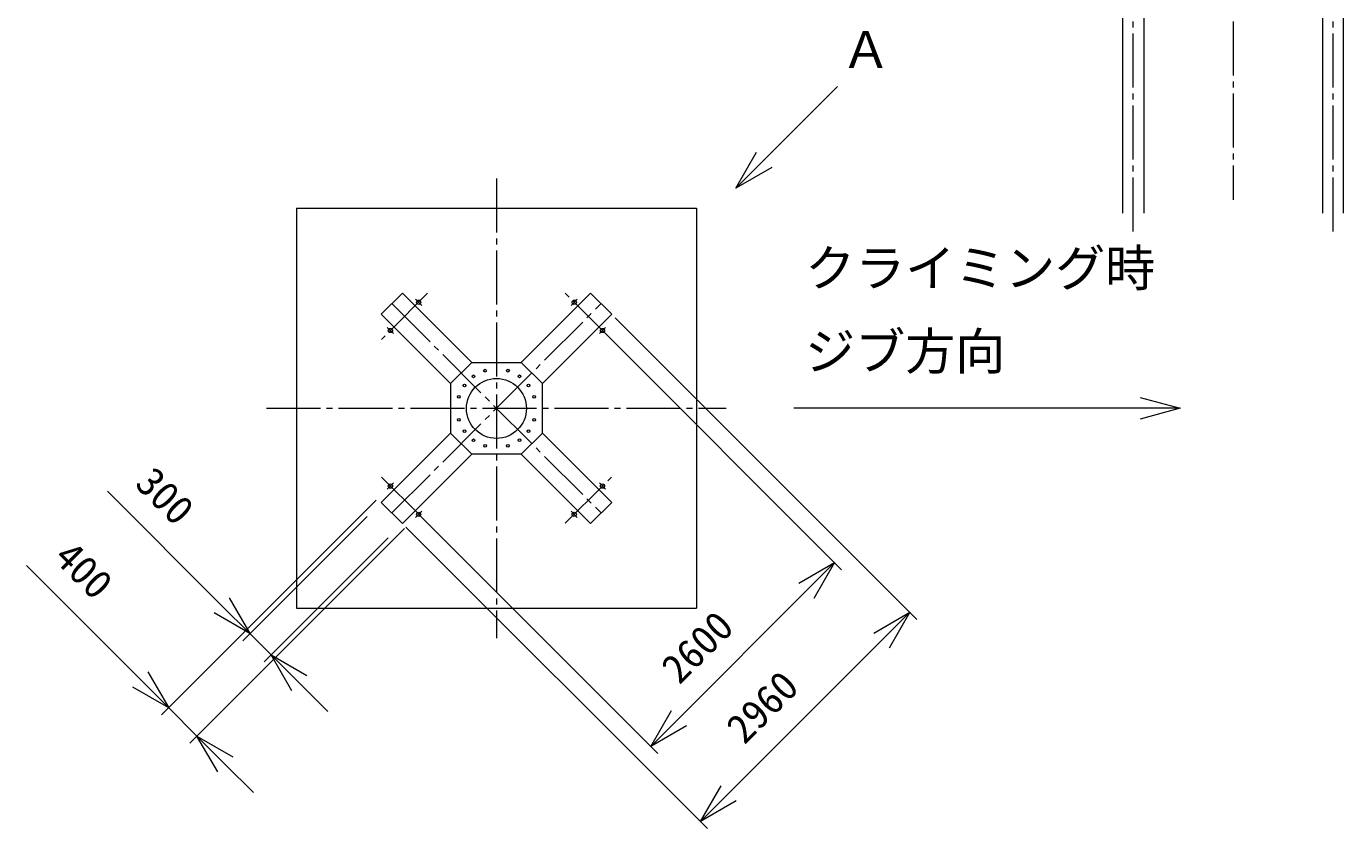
# Model space of a CAD drawing. Units: millimetres, scale not verified. Extents: x -17479 to 17501, y -24773 to 27267.
# Drawn here: x -16003 to -2828, y -24479 to -16456 of the extents above; entities that cross this region are included whole.
import ezdxf
from ezdxf.enums import TextEntityAlignment as Align

# ---------------------------------------------------------------- set-up
doc = ezdxf.new("R2010")
doc.units = ezdxf.units.MM
doc.header["$LTSCALE"] = 60
doc.linetypes.add('CHAIN2', pattern=[12, 9, -1, 1, -1])
for name, color, linetype, lineweight in [('0-3_05 寸法', 7, 'Continuous', 18), ('0-4_10 当社外形線', 3, 'Continuous', 18), ('0-5_12 当社中心線', 3, 'CHAIN2', 18), ('0-7_20 躯体・土木、外形線', 1, 'Continuous', 18)]:
    doc.layers.add(name, color=color, linetype=linetype, lineweight=lineweight)
doc.styles.add('ＭＳ ゴシック', font='')
doc.styles.get('ＭＳ ゴシック').set_extended_font_data('MS Gothic')

msp = doc.modelspace()

# ---------------------------------------------------------------- linework, layer by layer
at = {"layer": '0-3_05 寸法'}
for p, q in [((-10240.65, -19497.63), (-7848.98, -21889.31)), ((-10113.38, -19370.35), (-7097.39, -22386.34)), ((-14049.97, -22246.29), (-15190.77, -21105.49)), ((-12503.4, -21194.69), (-14650.32, -23341.61)), ((-12079.13, -21336.11), (-9687.46, -23727.78)), ((-12595.32, -21357.32), (-13837.84, -22599.84)), ((-12206.41, -21463.39), (-9190.42, -24479.38)), ((-12220.55, -21477.53), (-14367.48, -23624.45)), ((-12383.19, -21569.45), (-13625.71, -22811.97)), ((-14862.45, -22988.06), (-16003.25, -21847.26)), ((-7919.69, -21818.6), (-8202.53, -22101.44)), ((-8202.53, -22101.44), (-9475.32, -23374.23)), ((-13767.13, -22529.13), (-14049.97, -22246.29)), ((-7168.1, -22315.63), (-7450.94, -22598.47)), ((-13555, -22741.26), (-13767.13, -22529.13)), ((-8978.29, -24125.82), (-7450.94, -22598.47)), ((-13555, -22741.26), (-13272.15, -23024.1)), ((-14579.61, -23270.9), (-14862.45, -22988.06)), ((-13272.15, -23024.1), (-12989.31, -23306.95)), ((-14296.77, -23553.74), (-14579.61, -23270.9)), ((-9758.17, -23657.07), (-9475.32, -23374.23)), ((-14296.77, -23553.74), (-14013.92, -23836.58)), ((-14013.92, -23836.58), (-13731.08, -24119.43)), ((-9261.13, -24408.67), (-8978.29, -24125.82))]:
    msp.add_line(p, q, dxfattribs=at)
for points in [[(-8906.34, -18073.03), (-8623.5, -17790.19), (-7891.28, -17057.98)], [(-8547.71, -17865.98), (-8906.34, -18073.03), (-8699.28, -17714.4)], [(-4464.26, -20275.45), (-4864.26, -20275.45), (-8326.08, -20275.45)], [(-4864.26, -20168.27), (-4464.26, -20275.45), (-4864.26, -20382.63)], [(-8278.32, -22025.65), (-7919.69, -21818.6), (-8126.74, -22177.23)], [(-13974.18, -22170.5), (-13767.13, -22529.13), (-14125.76, -22322.07)], [(-7526.73, -22522.68), (-7168.1, -22315.63), (-7375.15, -22674.26)], [(-13347.94, -23099.89), (-13555, -22741.26), (-13196.37, -22948.32)], [(-14786.67, -22912.27), (-14579.61, -23270.9), (-14938.24, -23063.84)], [(-9399.54, -23450.02), (-9758.17, -23657.07), (-9551.11, -23298.44)], [(-14089.71, -23912.37), (-14296.77, -23553.74), (-13938.14, -23760.8)], [(-8902.5, -24201.61), (-9261.13, -24408.67), (-9054.08, -24050.04)]]:
    msp.add_lwpolyline(points, dxfattribs=at)
at = {"layer": '0-4_10 当社外形線'}
for p, q in [((-5038.18, -18325.44), (-5038.18, -13004.84)), ((-4828.18, -13004.84), (-4828.18, -18325.44)), ((-3038.18, -13004.84), (-3038.18, -18325.44)), ((-2828.18, -18325.44), (-2828.18, -13004.84)), ((-12241.77, -19122.86), (-12453.9, -19334.99)), ((-11548.83, -19815.8), (-12241.77, -19122.86)), ((-11053.8, -19815.8), (-10360.86, -19122.86)), ((-10148.73, -19335), (-10360.86, -19122.86)), ((-11760.96, -20027.93), (-12453.9, -19334.99)), ((-10841.67, -20027.94), (-10148.73, -19335)), ((-11548.83, -19815.8), (-11760.96, -20027.93)), ((-11548.83, -19815.8), (-11053.8, -19815.8)), ((-10841.67, -20027.94), (-11053.8, -19815.8)), ((-11760.96, -20027.93), (-11760.96, -20522.96)), ((-10841.67, -20522.96), (-10841.67, -20027.94)), ((-11760.96, -20522.96), (-12453.9, -21215.9)), ((-11760.96, -20522.96), (-11548.83, -20735.09)), ((-11053.8, -20735.09), (-10841.67, -20522.96)), ((-11053.8, -20735.09), (-10841.67, -20522.96)), ((-10841.67, -20522.96), (-10148.73, -21215.9)), ((-11548.83, -20735.09), (-12241.77, -21428.03)), ((-11053.8, -20735.09), (-11548.83, -20735.09)), ((-11053.8, -20735.09), (-10360.86, -21428.03)), ((-12453.9, -21215.9), (-12241.77, -21428.03)), ((-10360.86, -21428.03), (-10148.73, -21215.9))]:
    msp.add_line(p, q, dxfattribs=at)
for centre, radius in [((-12079.13, -19214.79), 21), ((-12079.13, -19214.79), 21), ((-10523.5, -19214.79), 21), ((-10523.5, -19214.79), 21), ((-12361.98, -19497.63), 21), ((-12361.98, -19497.63), 21), ((-10240.65, -19497.63), 21), ((-10240.65, -19497.63), 21), ((-11416.01, -19899.08), 13.5), ((-11186.62, -19899.09), 13.5), ((-11186.13, -19899.23), 13.5), ((-11301.44, -20276.9), 300), ((-11530.47, -19955.64), 13.5), ((-11072.16, -19955.64), 13.5), ((-11071.74, -19955.94), 13.5), ((-11677.68, -20160.75), 13.5), ((-11677.68, -20160.75), 13.5), ((-11621.12, -20046.29), 13.5), ((-10981.51, -20046.29), 13.5), ((-10981.2, -20046.7), 13.5), ((-10924.95, -20160.75), 13.5), ((-10924.95, -20160.75), 13.5), ((-10924.8, -20161.24), 13.5), ((-11677.53, -20390.63), 13.5), ((-10924.95, -20390.14), 13.5), ((-10924.95, -20390.14), 13.5), ((-11620.83, -20505.02), 13.5), ((-10981.51, -20504.6), 13.5), ((-10981.51, -20504.6), 13.5), ((-11530.06, -20595.56), 13.5), ((-11415.53, -20651.96), 13.5), ((-11186.62, -20651.81), 13.5), ((-11186.62, -20651.81), 13.5), ((-11186.62, -20651.81), 13.5), ((-11186.62, -20651.81), 13.5), ((-11072.16, -20595.25), 13.5), ((-11072.16, -20595.25), 13.5), ((-12361.98, -21053.26), 21), ((-12361.98, -21053.26), 21), ((-10240.66, -21053.26), 21), ((-10240.66, -21053.26), 21), ((-12079.13, -21336.11), 21), ((-12079.13, -21336.11), 21), ((-10523.5, -21336.11), 21), ((-10523.5, -21336.11), 21)]:
    msp.add_circle(centre, radius, dxfattribs=at)
at = {"layer": '0-5_12 当社中心線'}
for p, q in [((-3933.18, -11365.98), (-3933.18, -18190.46)), ((-4933.18, -18506.53), (-4933.18, -11819.84)), ((-2933.18, -18506.53), (-2933.18, -11819.84)), ((-11301.32, -17976.46), (-11301.32, -22574.43)), ((-11989.91, -19125.56), (-12451.2, -19586.85)), ((-11989.91, -19125.56), (-12451.2, -19586.85)), ((-12347.83, -21321.97), (-10254.8, -19228.93)), ((-12347.83, -19228.93), (-10254.8, -21321.97)), ((-12048.2, -19245.72), (-12110.07, -19183.85)), ((-12048.2, -19245.72), (-12110.07, -19183.85)), ((-10151.43, -19586.85), (-10612.72, -19125.56)), ((-10151.43, -19586.85), (-10612.72, -19125.56)), ((-10554.43, -19245.72), (-10492.56, -19183.85)), ((-10554.43, -19245.72), (-10492.56, -19183.85)), ((-12331.04, -19528.57), (-12392.91, -19466.69)), ((-12331.04, -19528.57), (-12392.91, -19466.69)), ((-10271.59, -19528.57), (-10209.72, -19466.69)), ((-10271.59, -19528.57), (-10209.72, -19466.69)), ((-13600.3, -20275.45), (-9002.33, -20275.45)), ((-12451.2, -20964.04), (-11989.91, -21425.33)), ((-12451.2, -20964.04), (-11989.91, -21425.33)), ((-12331.04, -21022.33), (-12392.91, -21084.2)), ((-12331.04, -21022.33), (-12392.91, -21084.2)), ((-10612.72, -21425.33), (-10151.43, -20964.04)), ((-10612.72, -21425.33), (-10151.43, -20964.04)), ((-10271.59, -21022.33), (-10209.72, -21084.2)), ((-10271.59, -21022.33), (-10209.72, -21084.2)), ((-12048.2, -21305.17), (-12110.07, -21367.04)), ((-12048.2, -21305.17), (-12110.07, -21367.04)), ((-10554.43, -21305.17), (-10492.56, -21367.04)), ((-10554.43, -21305.17), (-10492.56, -21367.04))]:
    msp.add_line(p, q, dxfattribs=at)
at = {"layer": '0-7_20 躯体・土木、外形線'}
for p, q in [((-13301.31, -18275.45), (-13301.32, -22275.45)), ((-13301.31, -18275.45), (-9301.31, -18275.45)), ((-9301.31, -18275.45), (-9301.32, -22275.45)), ((-13301.32, -22275.45), (-9301.32, -22275.45))]:
    msp.add_line(p, q, dxfattribs=at)

# ---------------------------------------------------------------- texts
at = {"layer": '0-3_05 寸法', "style": 'ＭＳ ゴシック'}
for s, p in [('Ａ', (-7855.97, -16980.5)), ('クライミング時', (-8213.36, -19165.45)), ('ジブ方向', (-8213.36, -19998.78))]:
    msp.add_text(s, height=366.6, dxfattribs=at).set_placement(p, align=Align.BOTTOM_LEFT)
for s, rotation, p in [('300', 315, (-14992.78, -21105.49)), ('400', 315, (-15805.26, -21847.26)), ('2600', 45, (-9409.33, -23110.24)), ('2960', 45, (-8759.37, -23708.92))]:
    msp.add_text(s, height=293.3, rotation=rotation, dxfattribs=at).set_placement(p, align=Align.BOTTOM_LEFT)

doc.saveas('drawing.dxf')
